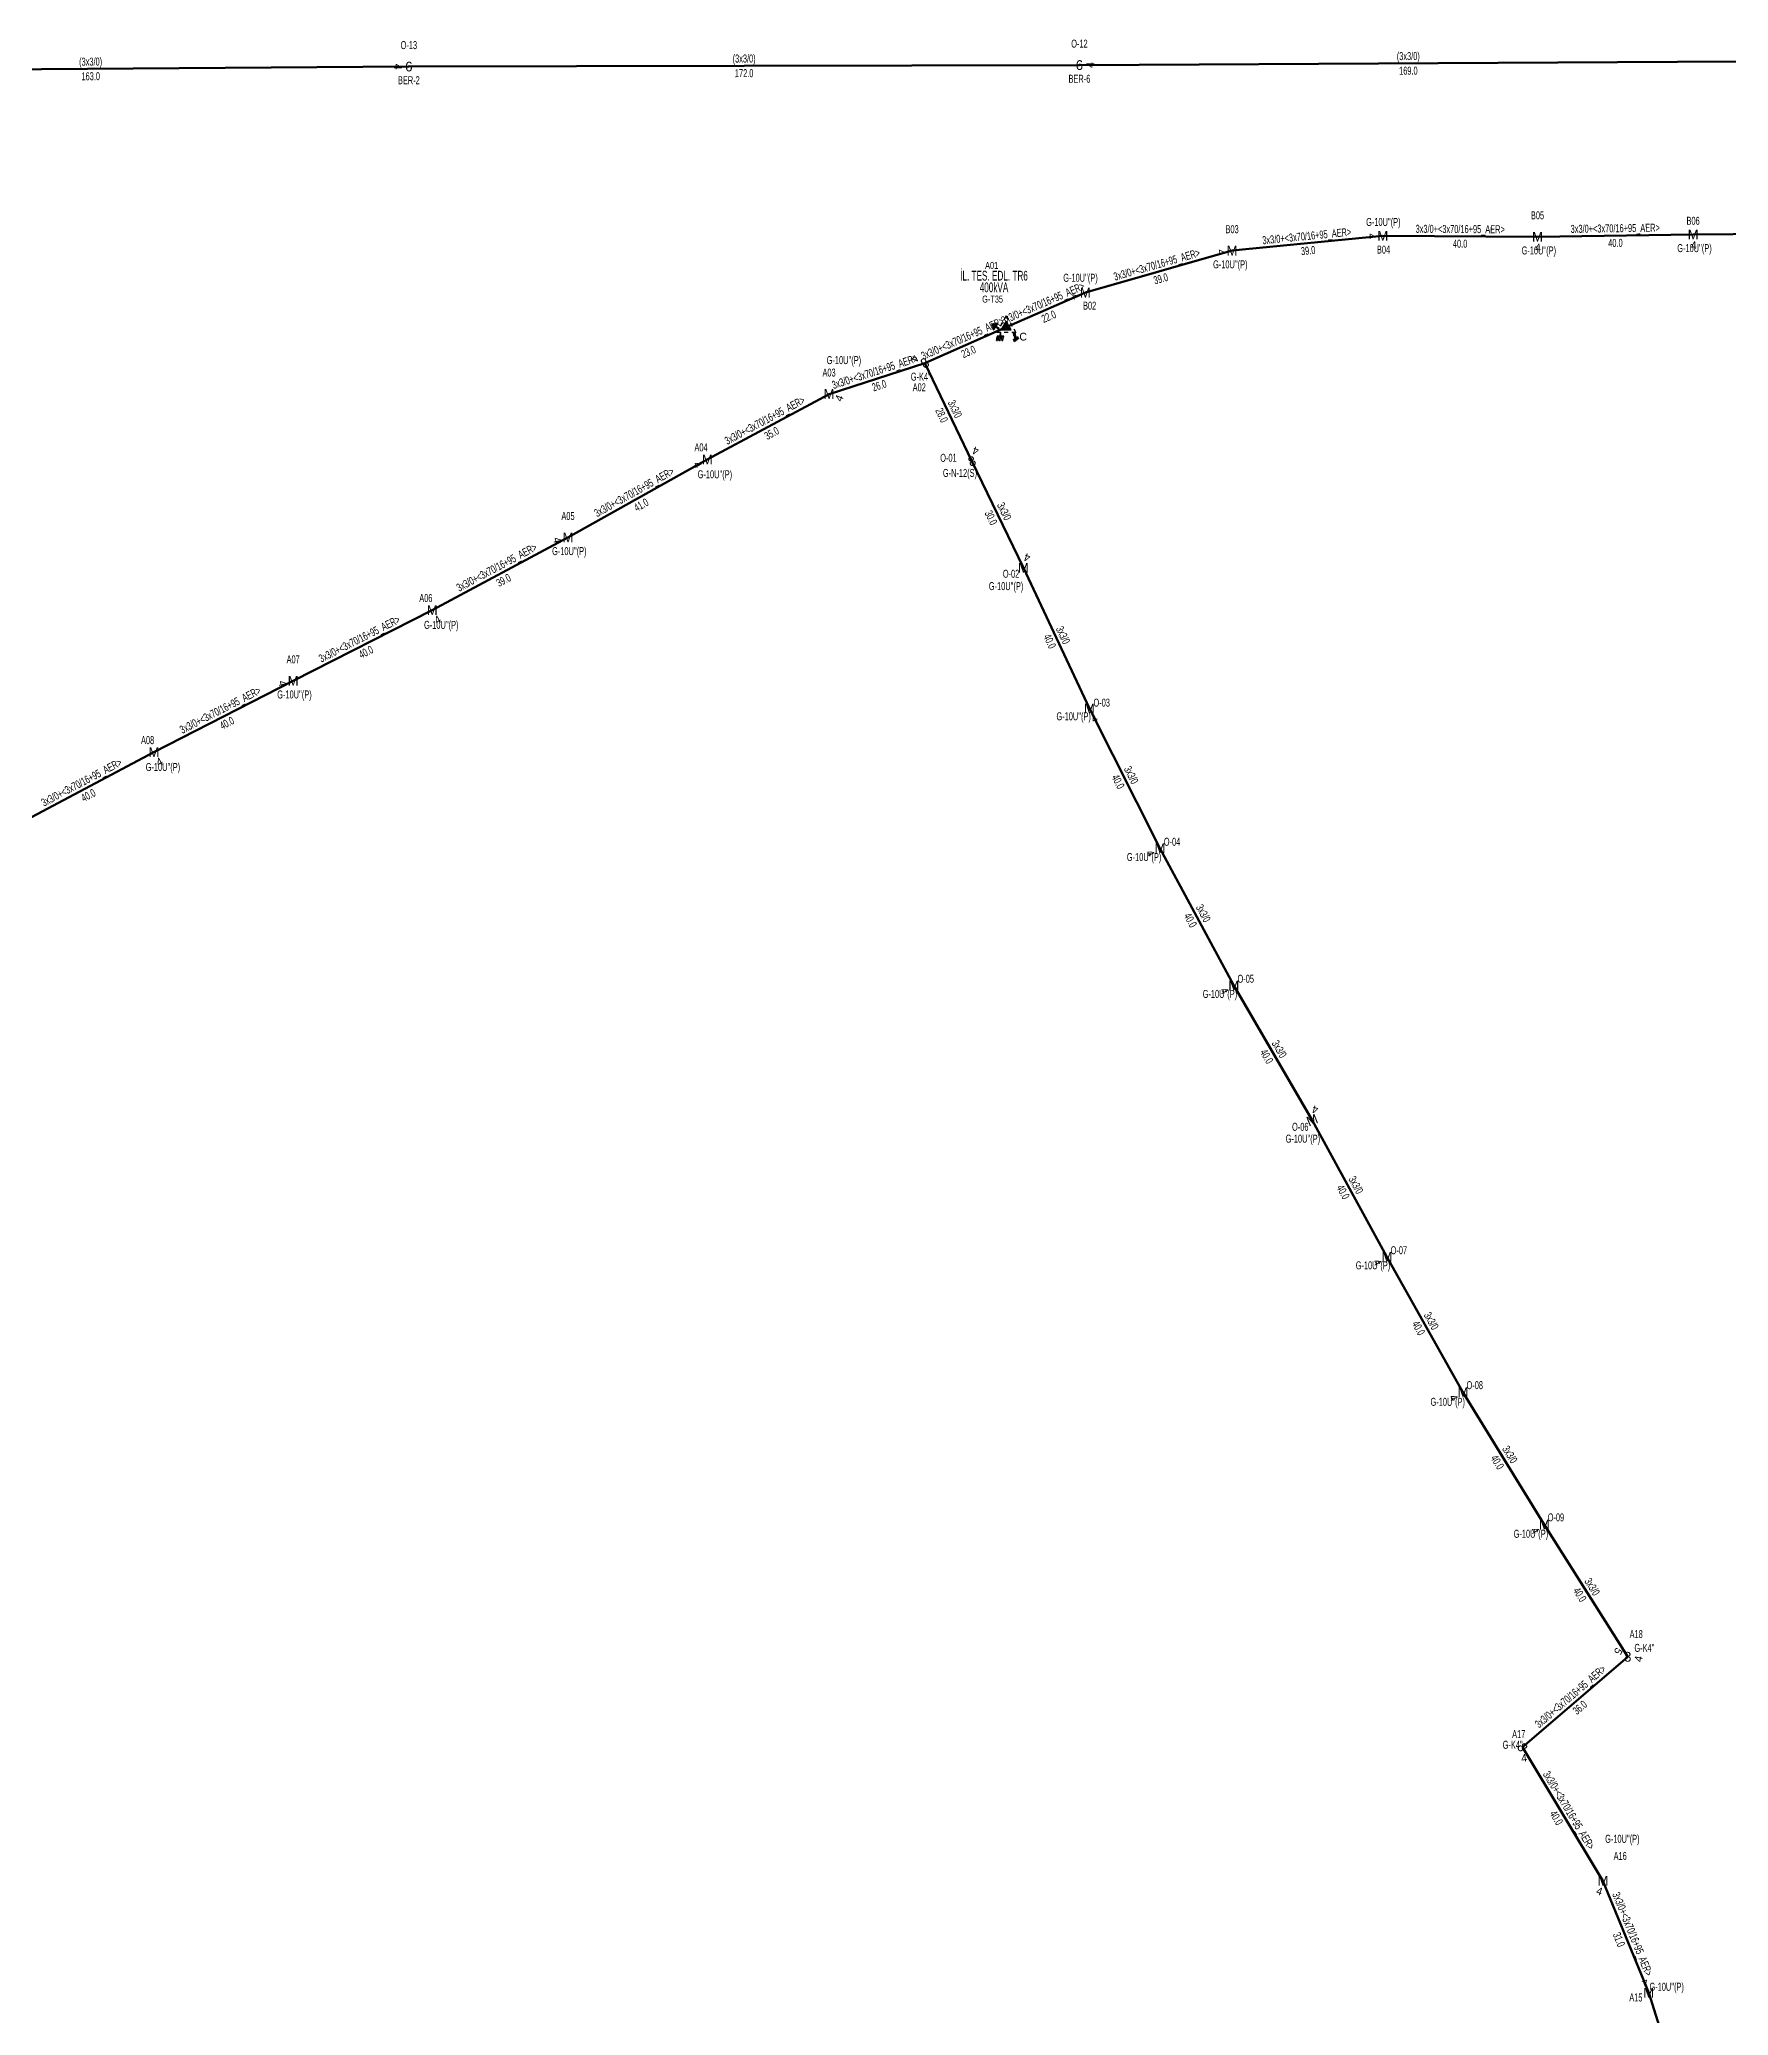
# Model space of a CAD drawing. Header units: millimetres. Extents: x 542876 to 548433, y 4216806 to 4221056.
# Drawn here: x 546060 to 546492, y 4220350 to 4220856 of the extents above; entities that cross this region are included whole.
import ezdxf
from ezdxf.enums import TextEntityAlignment as Align

# ---------------------------------------------------------------- set-up
doc = ezdxf.new("R2010")
doc.units = ezdxf.units.MM
doc.linetypes.add('DASHED2', pattern=[0])
for name, color, linetype, lineweight in [('DIREK_ENH_MEVCUT', 6, 'Continuous', 25), ('DIREK_ENH_YENI', 6, 'Continuous', 25), ('DIREK_OG_YENI', 10, 'Continuous', 25), ('HAT_ENH_HAVAI_MEVCUT', 6, 'Continuous', 70), ('HAT_OG_HAVAI_YENI', 1, 'Continuous', 70), ('TRAFO_ILERDE', 5, 'DASHED2', 30), ('TRAFO_TADILAT_BYSK', 5, 'Continuous', 30)]:
    doc.layers.add(name, color=color, linetype=linetype, lineweight=lineweight)
doc.styles.add('Direk', font='B_CAD')
doc.styles.get("Standard").update_dxf_attribs({"font": 'Arial'})

# ---------------------------------------------------------------- blocks, each defined once
blk = doc.blocks.new('ILD_DIREK')
h = blk.add_hatch(color=32)
h.paths.add_polyline_path([(-2.19, 0.88), (-2.4, 1.01), (-3.36, -0.63), (-3.14, -0.76), (-2.71, -0.02), (-1.94, -0.47), (-1.84, -0.3), (-2.61, 0.15)])
h.paths.add_polyline_path([(-3.55, -0.16), (-3.42, -0.23), (-2.71, 1), (-2.84, 1.07)])
h.paths.add_polyline_path([(-3.63, 0.3), (-3.5, 0.23), (-3.15, 0.83), (-3.28, 0.91)])
h.paths.add_polyline_path([(-3.68, 0.82), (-3.75, 0.69), (-3.62, 0.62), (-3.55, 0.75)])
h.paths.add_polyline_path([(-1.39, -1.44), (-1.59, -1.44), (-1.6, -2.34), (-2.35, -2.34), (-2.6, -3.47), (-2.5, -3.47), (-2.29, -2.54), (-1.99, -2.54), (-2.2, -3.47), (-2.1, -3.47), (-1.89, -2.54), (-1.59, -2.54), (-1.8, -3.48), (-1.7, -3.48), (-1.49, -2.54), (-1.19, -2.54), (-1.4, -3.48), (-1.3, -3.48), (-1.09, -2.54), (-0.79, -2.55), (-1, -3.48), (-0.9, -3.48), (-0.65, -2.35), (-1.4, -2.34)])
at = {"layer": 'TRAFO_ILERDE'}
for points in [[(2.27, -1.57), (2.04, -1.92), (2, -1.44), (1.86, -1.44), (1.93, -2.32), (2.17, -1.96), (2.23, -2.67), (2.02, -2.67), (2.31, -2.87), (2.32, -2.86), (2.56, -2.49), (2.36, -2.63)], [(2.27, -1.57), (2.04, -1.92), (2, -1.44), (1.86, -1.44), (1.93, -2.32), (2.17, -1.96), (2.23, -2.67), (2.02, -2.67), (2.31, -2.87), (1.89, -3.19), (2.12, -3.79), (2.18, -3.74), (2, -3.26), (2.18, -3.13), (2.36, -3.6), (2.41, -3.56), (2.24, -3.08), (2.41, -2.94), (2.59, -3.42), (2.65, -3.38), (2.47, -2.9), (2.65, -2.76), (2.83, -3.24), (2.89, -3.2), (2.71, -2.72), (2.89, -2.58), (3.07, -3.06), (3.13, -3.01), (2.9, -2.42), (2.32, -2.86), (2.56, -2.49), (2.36, -2.63)], [(2.89, -2.58), (3.07, -3.06), (3.13, -3.01), (2.9, -2.42), (2.32, -2.86), (2.56, -2.49), (2.36, -2.63), (2.27, -1.57), (2.04, -1.92), (2, -1.44), (1.86, -1.44), (1.93, -2.32), (2.17, -1.96), (2.23, -2.67), (2.02, -2.67), (2.31, -2.87), (1.89, -3.19), (2.12, -3.79), (2.18, -3.74), (2, -3.26), (2.18, -3.13), (2.36, -3.6), (2.41, -3.56), (2.24, -3.08), (2.41, -2.94), (2.59, -3.42), (2.65, -3.38), (2.47, -2.9), (2.65, -2.76), (2.83, -3.24), (2.89, -3.2), (2.71, -2.72)]]:
    blk.add_hatch(color=32, dxfattribs=at).paths.add_polyline_path(points)
at = {"layer": 'TRAFO_ILERDE', "linetype": 'Continuous'}
for p, q in [((-0.99, 1.17), (-1.53, 0.24)), ((-1.3, -0.73), (0, 1.52)), ((0, 2.89), (-0.55, 1.94)), ((0, 2.89), (0.55, 1.94)), ((1.3, -0.73), (0, 1.52)), ((0.99, 1.17), (1.53, 0.24)), ((-1.94, -0.47), (-2.5, -1.44)), ((-1.38, -1.44), (-2.5, -1.44)), ((-1.3, -0.73), (1.3, -0.73)), ((0.52, -1.44), (-0.56, -1.44)), ((2.5, -1.44), (1.4, -1.44)), ((1.94, -0.47), (2.5, -1.44))]:
    blk.add_line(p, q, dxfattribs=at)
at = {"layer": 'TRAFO_ILERDE', "color": 32, "flags": 128}
blk.add_lwpolyline([(1.86, -1.44), (2, -1.44), (2.04, -1.92), (2.27, -1.57), (2.36, -2.63), (2.56, -2.49), (2.32, -2.86), (2.9, -2.42), (3.13, -3.01), (3.07, -3.06), (2.89, -2.58), (2.71, -2.72), (2.89, -3.2), (2.83, -3.24), (2.65, -2.76), (2.47, -2.9), (2.65, -3.38), (2.59, -3.42), (2.41, -2.94), (2.24, -3.08), (2.41, -3.56), (2.36, -3.6), (2.18, -3.13), (2, -3.26), (2.18, -3.74), (2.12, -3.79), (1.89, -3.19), (2.31, -2.87), (2.02, -2.67), (2.23, -2.67), (2.17, -1.96), (1.93, -2.32), (1.86, -1.44)], dxfattribs=at)
at = {"layer": 'TRAFO_ILERDE', "linetype": 'Continuous'}
for points in [[(-1.3, -0.73), (0, -0.73), (0, 1.52)], [(0, -0.73), (0, 1.52), (1.3, -0.73)]]:
    blk.add_solid(points, dxfattribs=at)
at = {"layer": 'TRAFO_TADILAT_BYSK', "color": 32, "flags": 128}
for points in [[(-3.62, 0.62), (-3.55, 0.75), (-3.68, 0.82), (-3.75, 0.69), (-3.62, 0.62)], [(-3.5, 0.23), (-3.15, 0.83), (-3.28, 0.91), (-3.63, 0.3), (-3.5, 0.23)], [(-3.42, -0.23), (-2.71, 1), (-2.84, 1.07), (-3.55, -0.16), (-3.42, -0.23)], [(-1.84, -0.3), (-2.61, 0.15), (-2.19, 0.88), (-2.4, 1.01), (-3.36, -0.63), (-3.14, -0.76), (-2.71, -0.02), (-1.94, -0.47), (-1.84, -0.3)], [(-1.39, -1.44), (-1.59, -1.44), (-1.6, -2.34), (-2.35, -2.34), (-2.6, -3.47), (-2.5, -3.47), (-2.29, -2.54), (-1.99, -2.54), (-2.2, -3.47), (-2.1, -3.47), (-1.89, -2.54), (-1.59, -2.54), (-1.8, -3.48), (-1.7, -3.48), (-1.49, -2.54), (-1.19, -2.54), (-1.4, -3.48), (-1.3, -3.48), (-1.09, -2.54), (-0.79, -2.55), (-1, -3.48), (-0.9, -3.48), (-0.65, -2.35), (-1.4, -2.34), (-1.39, -1.44)]]:
    blk.add_lwpolyline(points, dxfattribs=at)

msp = doc.modelspace()

# ---------------------------------------------------------------- linework, layer by layer
at = {"layer": 'HAT_ENH_HAVAI_MEVCUT'}
for p, q in [((546154.257, 4220848.983), (545991.159956, 4220847.772077)), ((546326.123827, 4220849.357323), (546154.257, 4220848.983)), ((546494.713, 4220850.243), (546326.123827, 4220849.357323))]:
    msp.add_line(p, q, dxfattribs=at)
at = {"layer": 'HAT_OG_HAVAI_YENI'}
for p, q in [((546403.878483, 4220805.576735), (546365.251732, 4220801.809761)), ((546443.531359, 4220805.367697), (546403.878483, 4220805.576735)), ((546483.422, 4220805.968466), (546443.531359, 4220805.367697)), ((546523.422544, 4220806.249395), (546483.422, 4220805.968466)), ((546365.251732, 4220801.809761), (546327.648968, 4220791.049005)), ((546327.648968, 4220791.049005), (546307.361919, 4220782.240972)), ((546286.493, 4220773.018), (546307.361919, 4220782.240972)), ((546261.958, 4220765.069), (546286.493, 4220773.018)), ((546286.493, 4220773.018), (546298.578517, 4220747.867486)), ((546261.958, 4220765.069), (546230.746, 4220748.287)), ((546230.746, 4220748.287), (546195.040597, 4220728.321603)), ((546298.578517, 4220747.867486), (546311.762, 4220720.522)), ((546195.040597, 4220728.321603), (546160.23938, 4220709.700292)), ((546311.762, 4220720.522), (546328.69, 4220684.461)), ((546160.23938, 4220709.700292), (546124.600641, 4220691.587053)), ((546124.600641, 4220691.587053), (546088.915511, 4220673.278181)), ((546328.69, 4220684.461), (546346.76, 4220648.719)), ((546088.915511, 4220673.278181), (546053.555252, 4220654.531588)), ((546346.76, 4220648.719), (546365.697, 4220613.529)), ((546365.697, 4220613.529), (546385.774, 4220579.016)), ((546385.774, 4220579.016), (546404.932, 4220543.968)), ((546404.932, 4220543.968), (546424.428, 4220509.322)), ((546424.428, 4220509.322), (546445.272, 4220475.365)), ((546445.272, 4220475.365), (546466.661, 4220441.487)), ((546466.661, 4220441.487), (546439.663, 4220418.311)), ((546439.663, 4220418.311), (546460.29, 4220384.089)), ((546460.29, 4220384.089), (546472.029, 4220355.387)), ((546472.029, 4220355.387), (546483.912, 4220317.741))]:
    msp.add_line(p, q, dxfattribs=at)

# ---------------------------------------------------------------- block references
at = {"layer": 'TRAFO_ILERDE'}
msp.add_blockref('ILD_DIREK', (546307.361919, 4220782.240972), dxfattribs=at)

# ---------------------------------------------------------------- texts
at = {"layer": 'DIREK_ENH_MEVCUT', "width": 0.53}
for s, p in [('O-13', (546154.257, 4220854.483)), ('O-12', (546326.123827, 4220854.857323)), ('BER-2', (546154.257, 4220845.483)), ('BER-6', (546326.123827, 4220845.857323))]:
    msp.add_text(s, height=2.05, dxfattribs=at).set_placement(p, align=Align.MIDDLE_CENTER)
at = {"layer": 'DIREK_ENH_MEVCUT', "color": 32, "style": 'Direk'}
for rotation, p in [(270.212695, (546151.457019, 4220848.972606)), (450.150501, (546328.923817, 4220849.364678))]:
    msp.add_text('4', height=2, rotation=rotation, dxfattribs=at).set_placement(p, align=Align.MIDDLE_CENTER)
at = {"layer": 'DIREK_ENH_MEVCUT', "style": 'Direk'}
for p in [(546154.257, 4220848.983), (546326.123827, 4220849.357323)]:
    msp.add_text('6', height=2.5, dxfattribs=at).set_placement(p, align=Align.MIDDLE_CENTER)
at = {"layer": 'DIREK_ENH_YENI', "width": 0.53}
for s, p in [('O-01', (546292.55081, 4220748.726151)), ('G-N-12(S)', (546295.504386, 4220744.849702))]:
    msp.add_text(s, height=2.05, dxfattribs=at).set_placement(p, align=Align.MIDDLE_CENTER)
at = {"layer": 'DIREK_ENH_YENI', "style": 'Direk'}
msp.add_text('8', height=2.5, rotation=19.870139, dxfattribs=at).set_placement((546298.578517, 4220747.867486), align=Align.MIDDLE_CENTER)
at = {"layer": 'DIREK_ENH_YENI', "color": 32, "style": 'Direk'}
msp.add_text('4', height=2, rotation=520.702335, dxfattribs=at).set_placement((546299.503849, 4220750.510166), align=Align.MIDDLE_CENTER)
at = {"layer": 'DIREK_OG_YENI', "width": 0.53}
for s, p in [("G-10U''(P)", (546404.021037, 4220809.161014)), ('B05', (546443.531359, 4220810.867697)), ('B06', (546483.411216, 4220809.468449)), ('B03', (546365.251732, 4220807.309761)), ("G-10U''(P)", (546483.770009, 4220802.463394)), ("G-10U''(P)", (546364.787761, 4220798.309761)), ('B04', (546404.068283, 4220802.081885)), ("G-10U''(P)", (546443.868569, 4220801.867697)), ("G-10U''(P)", (546326.402678, 4220794.863488)), ('B02', (546328.735961, 4220787.722077)), ("G-10U''(P)", (546265.760393, 4220773.763514)), ('A03', (546261.958, 4220770.569)), ("G-K4''", (546285.481285, 4220769.518)), ('A02', (546285.068081, 4220766.798042)), ('A04', (546229.142844, 4220751.398253)), ("G-10U''(P)", (546232.695657, 4220744.50329)), ('A05', (546195.040597, 4220733.821603)), ("G-10U''(P)", (546195.377807, 4220724.821603)), ('O-02', (546308.601613, 4220719.018021)), ('A06', (546158.610123, 4220712.797956)), ("G-10U''(P)", (546307.320148, 4220715.850853)), ("G-10U''(P)", (546162.563725, 4220705.922208)), ('A07', (546124.600641, 4220697.087053)), ("G-10U''(P)", (546124.937851, 4220688.087053)), ('O-03', (546331.836236, 4220685.994363)), ("G-10U''(P)", (546324.647301, 4220682.490733)), ('A08', (546087.295111, 4220676.380487)), ("G-10U''(P)", (546091.227117, 4220669.498139)), ("G-10U''(P)", (546342.695991, 4220646.422722)), ('O-04', (546349.86305, 4220650.337975)), ('O-05', (546368.751112, 4220615.238502)), ("G-10U''(P)", (546362.135363, 4220611.346668)), ('O-06', (546382.725508, 4220577.296494)), ("G-10U''(P)", (546383.397858, 4220574.253234)), ('O-07', (546407.992744, 4220545.6656)), ("G-10U''(P)", (546401.360059, 4220541.799843)), ('O-08', (546427.445086, 4220511.096033)), ("G-10U''(P)", (546420.520885, 4220506.826356)), ('O-09', (546448.243246, 4220477.214782)), ("G-10U''(P)", (546441.838447, 4220473.01747)), ('A18', (546468.815199, 4220447.307426)), ("G-K4''", (546470.937158, 4220443.770397)), ("G-K4''", (546437.179352, 4220418.94793)), ('A17', (546438.712807, 4220421.679551)), ("G-10U''(P)", (546465.2728, 4220394.847887)), ('A16', (546464.724954, 4220390.465121)), ("G-10U''(P)", (546476.63869, 4220356.932069)), ('A15', (546468.73761, 4220354.196726))]:
    msp.add_text(s, height=2.05, dxfattribs=at).set_placement(p, align=Align.MIDDLE_CENTER)
at = {"layer": 'DIREK_OG_YENI', "color": 32, "style": 'Direk'}
for s, rotation, p in [('4', 271.646224, (546401.079639, 4220805.496296)), ('4', 362.600589, (546443.658404, 4220802.570581)), ('4', 363.266501, (546483.581545, 4220803.173015)), ('4', 277.984749, (546362.478878, 4220801.420815)), ('4', 290.781299, (546325.031132, 4220790.05556)), ('4', 245.897266, (546283.937119, 4220774.161447)), ('4', 428.108771, (546264.556101, 4220764.025032)), ('4', 298.236806, (546228.279201, 4220746.962273)), ('4', 284.075094, (546192.324659, 4220727.640662)), ('4', 520.44286, (546312.699291, 4220723.160463)), ('4', 389.271164, (546161.608422, 4220707.257809)), ('4', 283.580438, (546121.878926, 4220690.929584)), ('4', 386.401319, (546329.935036, 4220681.953036)), ('4', 389.688873, (546090.302323, 4220670.845744)), ('4', 298.143672, (546344.291051, 4220647.398284)), ('4', 299.891731, (546363.269488, 4220612.133585)), ('4', 524.42476, (546386.52581, 4220581.71318)), ('4', 299.959798, (546402.506147, 4220542.569702)), ('4', 300.967734, (546422.02712, 4220507.881245)), ('4', 302.951799, (546442.92244, 4220473.841987)), ('5', 240.008304, (546464.235926, 4220442.886649)), ('4', 439.372694, (546469.412973, 4220440.970625)), ('4', 368.347799, (546440.069509, 4220415.540666)), ('4', 341.661726, (546459.409046, 4220381.431197)), ('4', 200.387202, (546471.053584, 4220358.011608))]:
    msp.add_text(s, height=2, rotation=rotation, dxfattribs=at).set_placement(p, align=Align.MIDDLE_CENTER)
at = {"layer": 'DIREK_OG_YENI', "style": 'Direk'}
for s, p in [('M', (546403.878483, 4220805.576735)), ('M', (546443.531359, 4220805.367697)), ('M', (546483.422, 4220805.968466)), ('M', (546365.251732, 4220801.809761)), ('M', (546327.648968, 4220791.049005)), ('M', (546261.958, 4220765.069)), ('M', (546230.746, 4220748.287)), ('M', (546195.040597, 4220728.321603)), ('M', (546311.762, 4220720.522)), ('M', (546160.23938, 4220709.700292)), ('M', (546124.600641, 4220691.587053)), ('M', (546328.69, 4220684.461)), ('M', (546088.915511, 4220673.278181)), ('M', (546346.76, 4220648.719)), ('M', (546365.697, 4220613.529)), ('M', (546404.932, 4220543.968)), ('M', (546424.428, 4220509.322)), ('M', (546445.272, 4220475.365)), ('8', (546466.661, 4220441.487)), ('M', (546460.29, 4220384.089)), ('M', (546472.029, 4220355.387))]:
    msp.add_text(s, height=2.5, dxfattribs=at).set_placement(p, align=Align.MIDDLE_CENTER)
for s, rotation, p in [('8', 30.577248, (546286.493, 4220773.018)), ('M', 21.744864, (546385.774, 4220579.016)), ('8', 301.12247, (546439.663, 4220418.311))]:
    msp.add_text(s, height=2.5, rotation=rotation, dxfattribs=at).set_placement(p, align=Align.MIDDLE_CENTER)
at = {"layer": 'HAT_ENH_HAVAI_MEVCUT', "lineweight": 30, "width": 0.53}
for rotation, p in [(360.425388, (546072.702167, 4220849.227515, 272995.579978)), (360.124789, (546240.188562, 4220850.020159, 273077.1285)), (360.300998, (546410.413948, 4220850.65015, 273163.061913))]:
    msp.add_text('(3x3/0)', height=2.05, rotation=rotation, dxfattribs=at).set_placement(p, align=Align.CENTER)
for s, rotation, p in [('169.0', 360.300998, (546410.422879, 4220848.950173, 273163.061913)), ('163.0', 360.425388, (546072.714789, 4220847.527562, 272995.579978)), ('172.0', 360.124789, (546240.192265, 4220848.320164, 273077.1285))]:
    msp.add_text(s, height=2.05, rotation=rotation, dxfattribs=at).set_placement(p, align=Align.TOP_CENTER)
at = {"layer": 'HAT_OG_HAVAI_YENI', "lineweight": 30, "width": 0.53}
for s, rotation, p in [('3x3/0+<3x70/16+95_AER>', 359.697957, (546423.709402, 4220806.322204, 273201.939242)), ('3x3/0+<3x70/16+95_AER>', 360.862831, (546463.463879, 4220806.517985, 273221.765679)), ('3x3/0+<3x70/16+95_AER>', 365.570009, (546384.482605, 4220804.539235, 273182.625866)), ('3x3/0+<3x70/16+95_AER>', 375.969496, (546346.216493, 4220797.24658, 273163.824484)), ('3x3/0+<3x70/16+95_AER>', 383.469051, (546317.166928, 4220787.424672, 273153.680959)), ('3x3/0+<3x70/16+95_AER>', 23.842925, (546296.583863, 4220778.406944, 273153.680959)), ('3x3/0+<3x70/16+95_AER>', 17.95261, (546273.963548, 4220769.851892, 273143.2465)), ('3x3/0+<3x70/16+95_AER>', 388.264919, (546245.949404, 4220757.426472, 273115.372876)), ('3x3/0', 295.66557, (546293.301895, 4220760.810893)), ('3x3/0+<3x70/16+95_AER>', 389.212893, (546212.478327, 4220739.046235, 273097.520298)), ('3x3/0', 295.739098, (546305.935922, 4220734.563876)), ('3x3/0+<3x70/16+95_AER>', 388.150186, (546177.238972, 4220719.760405, 273080.11969)), ('3x3/0+<3x70/16+95_AER>', 386.941763, (546142.034889, 4220701.40142, 273062.30032)), ('3x3/0', 295.146619, (546320.99544, 4220702.852696, 273164.345)), ('3x3/0+<3x70/16+95_AER>', 387.160874, (546106.370059, 4220683.188886, 273044.457755)), ('3x3/0+<3x70/16+95_AER>', 387.930744, (546070.837238, 4220664.655872, 273026.777626)), ('3x3/0', 296.819686, (546338.483566, 4220666.973507, 273173.38)), ('3x3/0', 298.286287, (546356.977002, 4220631.526796, 273182.8485)), ('3x3/0', 300.187541, (546376.470227, 4220596.699907, 273192.887)), ('3x3/0', 298.661977, (546396.098845, 4220561.899695, 273202.466)), ('3x3/0', 299.367332, (546415.42077, 4220527.061846, 273212.214)), ('3x3/0', 301.543065, (546435.57441, 4220492.788168, 273222.636)), ('3x3/0', 302.266417, (546456.685239, 4220458.879778, 273233.3305)), ('3x3/0+<3x70/16+95_AER>', 400.643912, (546452.608347, 4220430.543956, 273219.8315)), ('3x3/0+<3x70/16+95_AER>', 301.07909, (546450.704487, 4220401.638788, 273230.145)), ('3x3/0+<3x70/16+95_AER>', 292.24436, (546466.946241, 4220370.059774, 273236.0145))]:
    msp.add_text(s, height=2.05, rotation=rotation, dxfattribs=at).set_placement(p, align=Align.CENTER)
for s, rotation, p in [('40.0', 359.697957, (546423.70044, 4220804.622228, 273201.939242)), ('40.0', 360.862831, (546463.489479, 4220804.818178, 273221.765679)), ('39.0', 365.570009, (546384.64761, 4220802.847262, 273182.625866)), ('39.0', 375.969496, (546346.684207, 4220795.612186, 273163.824484)), ('22.0', 383.469051, (546317.843959, 4220785.865304, 273153.680959)), ('23.0', 23.842925, (546297.271055, 4220776.852027, 273153.680959)), ('26.0', 17.95261, (546274.48754, 4220768.234662, 273143.2465)), ('28.0', 295.66557, (546291.769622, 4220760.074593)), ('35.0', 388.264919, (546246.754437, 4220755.929167, 273115.372876)), ('41.0', 389.212893, (546213.308022, 4220737.562454, 273097.520298)), ('30.0', 295.739098, (546304.404595, 4220733.82561)), ('39.0', 388.150186, (546178.041005, 4220718.261491, 273080.11969)), ('40.0', 295.146619, (546319.45656, 4220702.130304, 273164.345)), ('40.0', 386.941763, (546142.805133, 4220699.885925, 273062.30032)), ('40.0', 387.160874, (546107.146093, 4220681.676348, 273044.457755)), ('40.0', 296.819686, (546336.966434, 4220666.206493, 273173.38)), ('40.0', 387.930744, (546071.633524, 4220663.153897, 273026.777626)), ('40.0', 298.286287, (546355.479998, 4220630.721204, 273182.8485)), ('40.0', 300.187541, (546375.000773, 4220595.845093, 273192.887)), ('40.0', 298.661977, (546394.607155, 4220561.084305, 273202.466)), ('40.0', 299.367332, (546413.93923, 4220526.228154, 273212.214)), ('40.0', 301.543065, (546434.12559, 4220491.898832, 273222.636)), ('40.0', 302.266417, (546455.247761, 4220457.972222, 273233.3305)), ('36.0', 400.643912, (546453.715653, 4220429.254044, 273219.8315)), ('40.0', 301.07909, (546449.248513, 4220400.761212, 273230.145)), ('31.0', 292.24436, (546465.372759, 4220369.416226, 273236.0145))]:
    msp.add_text(s, height=2.05, rotation=rotation, dxfattribs=at).set_placement(p, align=Align.TOP_CENTER)
at = {"layer": 'TRAFO_ILERDE', "width": 0.6}
for s, height, p in [('A01', 1.8, (546303.627203, 4220797.135192)), ('İL. TES. EDL. TR6', 2.5, (546304.229469, 4220794.153814)), ('400kVA', 2.5, (546304.229469, 4220791.153814))]:
    msp.add_text(s, height=height, dxfattribs=at).set_placement(p, align=Align.CENTER)
msp.add_text('G-T35', height=1.8, dxfattribs=at).set_placement((546303.868015, 4220790.297424), align=Align.TOP_CENTER)
at = {"layer": 'TRAFO_ILERDE', "color": 4, "style": 'Direk'}
msp.add_text('C', height=2, dxfattribs=at).set_placement((546311.695416, 4220779.77155), align=Align.MIDDLE_CENTER)

doc.saveas('drawing.dxf')
